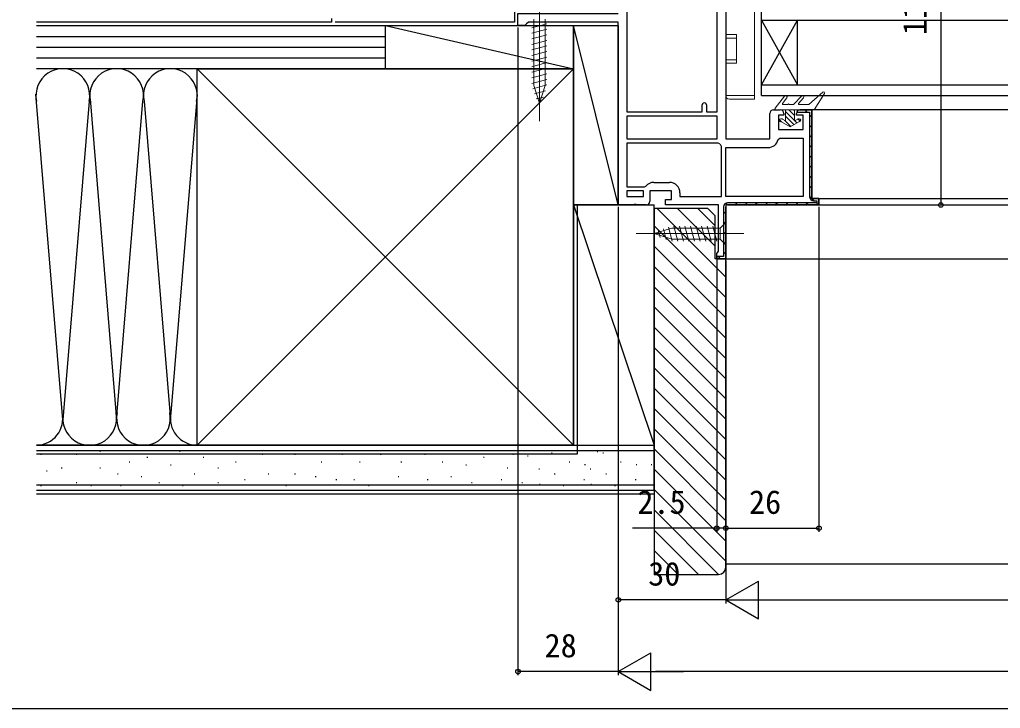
# Model space of a CAD drawing. Units: millimetres, scale not verified. Extents: x -525 to 525, y -783 to 778.
# Drawn here: x -342.7 to -69, y -782.7 to -590.7 of the extents above; entities that cross this region are included whole.
import ezdxf
from ezdxf.enums import TextEntityAlignment as Align

# ---------------------------------------------------------------- set-up
doc = ezdxf.new("R2010")
doc.units = ezdxf.units.MM
doc.header["$LTSCALE"] = 4
for name, color, linetype in [('0-3_YKK_11', 7, 'Continuous'), ('0-4_YKK_12', 2, 'Continuous'), ('0-7_YKK_D', 6, 'Continuous'), ('0-8_YKK_ZWAK', 7, 'Continuous'), ('0-9_YSS_K', 3, 'Continuous'), ('0-A_YSS_KE', 3, 'Continuous')]:
    doc.layers.add(name, color=color, linetype=linetype)
doc.layers.add('0-5_YKK_13', color=4, linetype='Continuous', lineweight=18)
doc.styles.add('ＭＳ ゴシック', font='')
doc.styles.get('ＭＳ ゴシック').set_extended_font_data('MS Gothic')

msp = doc.modelspace()

# ---------------------------------------------------------------- linework, layer by layer
at = {"layer": '0-3_YKK_11'}
for p, q in [((-132.36, -615.846), (-130.46, -615.846)), ((-125.876, -616.444), (-125.874, -616.446)), ((-123.645, -615.846), (-123.045, -616.446)), ((-122.26, -617.232), (-121.66, -617.832)), ((-122.26, -620.06), (-121.66, -620.66)), ((-122.26, -622.888), (-121.66, -623.488)), ((-147.371, -625.323), (-147.752, -625.146)), ((-122.26, -625.717), (-121.66, -626.317)), ((-122.26, -628.545), (-121.66, -629.145)), ((-122.26, -631.374), (-121.66, -631.974)), ((-122.26, -634.202), (-121.66, -634.802)), ((-165.76, -636.046), (-161.36, -636.046)), ((-122.26, -637.031), (-121.66, -637.631)), ((-122.26, -639.859), (-120.973, -641.146)), ((-145.692, -641.883), (-145.224, -642.35)), ((-143, -641.746), (-142.4, -642.346)), ((-140.172, -641.746), (-139.572, -642.346)), ((-137.343, -641.746), (-136.743, -642.346)), ((-134.515, -641.746), (-133.915, -642.346)), ((-131.686, -641.746), (-131.086, -642.346)), ((-128.858, -641.746), (-128.258, -642.346)), ((-126.03, -641.746), (-125.43, -642.346)), ((-123.201, -641.746), (-122.601, -642.346)), ((-120.373, -641.746), (-119.867, -642.252)), ((-146.26, -644.143), (-145.66, -644.743)), ((-146.26, -646.972), (-145.66, -647.572)), ((-146.26, -649.8), (-145.66, -650.4)), ((-146.26, -652.629), (-145.66, -653.229)), ((-147.799, -656.746), (-147.199, -657.346)), ((-146.26, -655.457), (-145.66, -656.057))]:
    msp.add_line(p, q, dxfattribs=at)
for points in [[(-173.26, -571.946), (-173.26, -616.346), (-152.26, -616.346), (-152.26, -614.446)], [(-151.06, -614.446), (-151.06, -616.346), (-148.06, -616.346), (-148.06, -572.746), (-151.06, -572.746), (-151.06, -574.646)], [(-145.66, -573.246), (-145.66, -623.946), (-133.36, -623.946), (-133.36, -616.846)], [(-167.86, -642.346), (-170.502, -642.346), (-170.685, -642.226), (-171.235, -642.226), (-171.418, -642.346), (-175.66, -642.346), (-175.66, -591.346), (-200.76, -591.346), (-201.26, -591.846), (-201.76, -592.346), (-203.66, -592.346), (-203.66, -588.946), (-175.66, -588.946)], [(-124.96, -615.846), (-121.66, -615.846), (-121.66, -640.546), (-119.66, -640.546), (-119.66, -642.346), (-145.66, -642.346), (-145.66, -657.346), (-148.16, -657.346), (-148.16, -655.846), (-147.91, -655.551), (-147.66, -655.255), (-147.66, -642.346), (-162.46, -642.346), (-162.46, -640.846), (-160.86, -640.846), (-160.86, -638.446), (-166.86, -638.446), (-166.86, -641.346)], [(-145.16, -642.346), (-119.66, -642.346), (-119.66, -640.546), (-121.66, -640.546), (-121.66, -615.846), (-124.96, -615.846)], [(-129.46, -616.846), (-129.46, -617.346), (-130.96, -617.346), (-130.96, -621.346), (-124.06, -621.346), (-124.06, -617.346), (-125.96, -617.346), (-125.96, -616.846)], [(-125.877, -616.446), (-122.26, -616.446), (-122.26, -640.046)], [(-131.041, -624.129), (-130.555, -623.746), (-124.06, -623.746), (-124.06, -639.946)], [(-147.752, -625.146), (-173.26, -625.146), (-173.26, -637.246), (-168.352, -637.246), (-167.97, -637.068)], [(-158.46, -638.946), (-158.46, -639.946), (-146.86, -639.946), (-146.86, -626.039), (-147.036, -625.657)], [(-124.06, -639.946), (-145.66, -639.946), (-145.66, -626.346), (-133.86, -626.346)], [(-146.26, -642.846), (-146.26, -656.746), (-148.16, -656.746), (-148.16, -657.346), (-145.66, -657.346), (-145.66, -642.846)], [(-121.16, -641.146), (-120.26, -641.146), (-120.26, -641.746), (-145.16, -641.746)]]:
    msp.add_lwpolyline(points, dxfattribs=at)
for points in [[(-148.06, -617.546), (-173.26, -617.546), (-173.26, -623.946), (-148.06, -623.946)], [(-173.26, -639.946), (-168.66, -639.946), (-168.66, -638.446), (-173.26, -638.446)]]:
    msp.add_lwpolyline(points, close=True, dxfattribs=at)
for centre, radius, start, end in [((-151.66, -614.446), 0.6, 359.99999, 180.00001), ((-132.36, -616.846), 1, 90.00001, 179.99999), ((-130.46, -616.846), 1, 0.00001, 89.99999), ((-124.96, -616.846), 1, 90.00001, 179.99999), ((-124.96, -616.846), 1, 90.00002, 156.42181), ((-145.16, -623.446), 2.9, 220.32022, 229.67978), ((-133.86, -623.446), 2.9, 270.00001, 346.39104), ((-165.76, -638.946), 2.9, 90.00001, 139.63901), ((-161.36, -638.946), 2.9, 0.00001, 89.99999), ((-121.16, -640.046), 1.1, 180.00001, 269.99999), ((-167.86, -641.346), 1, 270.00001, 359.99999), ((-145.16, -642.846), 1.1, 90.00001, 179.99999)]:
    msp.add_arc(centre, radius, start, end, dxfattribs=at)
at = {"layer": '0-4_YKK_12'}
for p, q in [((-135.66, -611.846), (-135.66, -566.848)), ((-135.66, -590.846), (-2.162, -590.846)), ((-135.66, -608.846), (-125.66, -590.846)), ((-135.66, -590.846), (-125.66, -608.846)), ((-125.66, -608.846), (-125.66, -590.846)), ((-135.66, -608.846), (-2.162, -608.846)), ((-135.66, -611.846), (-2.162, -611.846)), ((-2.162, -615.846), (-122.16, -615.846)), ((-120.16, -640.546), (-2.162, -640.546)), ((-120.16, -642.346), (-2.162, -642.346)), ((-147.213, -657.346), (-2.162, -657.346))]:
    msp.add_line(p, q, dxfattribs=at)
at = {"layer": '0-5_YKK_13'}
for p, q in [((-137.66, -611.846), (-137.66, -565.452)), ((-197.66, -583.946), (-197.66, -618.946)), ((-145.66, -585.846), (-145.66, -594.846)), ((-199.21, -590.496), (-199.21, -609.03)), ((-196.11, -609.03), (-196.11, -590.496)), ((-199.76, -592.923), (-195.56, -591.797)), ((-199.76, -594.476), (-195.56, -593.35)), ((-199.76, -596.029), (-195.56, -594.903)), ((-199.76, -597.581), (-195.56, -596.456)), ((-145.66, -594.846), (-142.66, -594.846)), ((-142.66, -602.846), (-142.66, -594.846)), ((-199.76, -599.134), (-195.56, -598.009)), ((-199.76, -600.687), (-195.56, -599.562)), ((-199.76, -602.24), (-195.56, -601.115)), ((-145.66, -601.846), (-142.66, -601.846)), ((-145.66, -602.846), (-145.66, -601.846)), ((-199.76, -603.793), (-195.56, -602.668)), ((-199.76, -605.346), (-195.56, -604.221)), ((-145.66, -602.846), (-145.66, -611.846)), ((-142.66, -602.846), (-145.66, -602.846)), ((-199.76, -606.899), (-195.56, -605.774)), ((-199.76, -608.452), (-195.56, -607.327)), ((-199.501, -609.935), (-195.56, -608.879)), ((-197.66, -613.946), (-199.21, -609.03)), ((-197.66, -613.946), (-196.11, -609.03)), ((-199.05, -611.367), (-196.013, -610.554)), ((-198.598, -612.799), (-196.548, -612.25)), ((-145.66, -611.846), (-137.66, -611.846)), ((-137.66, -612.846), (-144.66, -612.846)), ((-137.66, -611.846), (-137.66, -612.846)), ((-129.275, -612), (-131.897, -615.362)), ((-129.833, -614.024), (-128.644, -612.492)), ((-126.701, -614.283), (-124.553, -611.974)), ((-125.355, -614.01), (-123.967, -612.519)), ((-122.504, -614.298), (-118.555, -610.918)), ((-120.96, -615.846), (-118.106, -611.306)), ((-128.382, -614.346), (-129.675, -614.346)), ((-126.847, -614.346), (-127.982, -614.346)), ((-122.634, -614.346), (-125.208, -614.346)), ((-131.66, -615.846), (-120.96, -615.846)), ((-130.028, -618.346), (-130.26, -618.346)), ((-128.96, -618.901), (-129.828, -618.4)), ((-128.96, -618.901), (-128.96, -615.846)), ((-126.46, -618.784), (-128.96, -616.284)), ((-126.654, -619.937), (-128.96, -617.631)), ((-126.46, -617.437), (-128.051, -615.846)), ((-126.46, -616.09), (-126.704, -615.846)), ((-126.46, -618.901), (-126.46, -615.846)), ((-126.46, -618.901), (-125.592, -618.4)), ((-124.873, -619.025), (-125.532, -618.365)), ((-125.16, -618.346), (-125.392, -618.346)), ((-130.139, -619.146), (-130.646, -618.64)), ((-130.135, -619.146), (-130.26, -619.146)), ((-127.71, -620.546), (-130.135, -619.146)), ((-127.508, -620.43), (-129.143, -618.795)), ((-127.71, -620.546), (-125.285, -619.146)), ((-125.8, -619.444), (-126.386, -618.858)), ((-125.16, -619.146), (-125.285, -619.146)), ((-161.649, -648.505), (-160.593, -652.446)), ((-160.166, -648.246), (-159.04, -652.446)), ((-158.613, -648.246), (-157.487, -652.446)), ((-157.06, -648.246), (-155.934, -652.446)), ((-155.507, -648.246), (-154.381, -652.446)), ((-153.954, -648.246), (-152.829, -652.446)), ((-152.401, -648.246), (-151.276, -652.446)), ((-150.848, -648.246), (-149.723, -652.446)), ((-149.295, -648.246), (-148.17, -652.446)), ((-145.66, -647.246), (-147.21, -648.796)), ((-145.66, -653.446), (-145.66, -647.246)), ((-140.66, -650.346), (-170.66, -650.346)), ((-165.66, -650.346), (-160.744, -648.796)), ((-165.66, -650.346), (-160.744, -651.896)), ((-164.513, -649.408), (-163.964, -651.458)), ((-163.081, -648.957), (-162.268, -651.993)), ((-147.21, -648.796), (-160.744, -648.796)), ((-147.21, -651.896), (-147.21, -648.796)), ((-160.744, -651.896), (-147.21, -651.896)), ((-145.66, -653.446), (-147.21, -651.896))]:
    msp.add_line(p, q, dxfattribs=at)
msp.add_lwpolyline([(-142.66, -595.846), (-145.66, -595.846), (-145.66, -594.846)], dxfattribs=at)
for centre, radius, start, end in [((-144.66, -611.846), 1, 180, 270), ((-128.96, -612.246), 0.4, 322.18768, 142.05449), ((-124.26, -612.246), 0.4, 317.0674, 137.0674), ((-118.36, -611.146), 0.3, 327.84718, 130.56105), ((-131.66, -615.546), 0.3, 142.05449, 270), ((-129.675, -614.146), 0.2, 142.18768, 270), ((-128.182, -614.346), 0.2, 0, 180), ((-126.847, -614.146), 0.2, 270, 317.0674), ((-125.208, -614.146), 0.2, 137.0674, 270), ((-122.634, -614.146), 0.2, 270, 310.56105), ((-130.26, -618.746), 0.4, 90, 270), ((-130.028, -618.746), 0.4, 60, 90), ((-125.392, -618.746), 0.4, 90, 120), ((-125.16, -618.746), 0.4, 270, 90)]:
    msp.add_arc(centre, radius, start, end, dxfattribs=at)
at = {"layer": '0-7_YKK_D'}
for p, q in [((-85.66, -527.346), (-85.66, -642.346)), ((-203.66, -592.846), (-203.66, -773.447)), ((-175.66, -642.846), (-175.66, -753.447)), ((-175.66, -642.846), (-175.66, -773.447)), ((-175.66, -642.846), (-175.66, -773.447)), ((-119.66, -642.846), (-119.66, -733.447)), ((-119.161, -642.346), (-84.66, -642.346)), ((-148.16, -657.346), (-148.16, -733.447)), ((-145.66, -657.846), (-145.66, -733.447)), ((-145.66, -657.846), (-145.66, -753.447)), ((-145.66, -657.846), (-145.66, -733.447)), ((-145.66, -657.846), (-145.66, -753.447)), ((-148.16, -732.447), (-171.68, -732.447)), ((-145.66, -732.447), (-148.16, -732.447)), ((-145.66, -732.447), (-143.11, -732.447)), ((-145.66, -732.447), (-119.66, -732.447)), ((-145.66, -752.447), (-136.567, -747.197)), ((-136.567, -757.697), (-136.567, -747.197)), ((-145.66, -752.447), (-175.66, -752.447)), ((-145.66, -752.447), (-136.567, -757.697)), ((-145.66, -752.447), (-127.473, -752.447)), ((-135.16, -752.447), (133.84, -752.447)), ((-175.66, -772.447), (-166.567, -767.197)), ((-166.567, -777.697), (-166.567, -767.197)), ((-175.66, -772.447), (-203.66, -772.447)), ((-175.66, -772.447), (-166.567, -777.697)), ((-175.66, -772.447), (-157.473, -772.447)), ((163.84, -772.447), (-165.16, -772.447))]:
    msp.add_line(p, q, dxfattribs=at)
for centre in [(-85.66, -642.346), (-148.16, -732.447), (-145.66, -732.447), (-145.66, -732.447), (-119.66, -732.447), (-175.66, -752.447), (-203.66, -772.447)]:
    msp.add_circle(centre, 0.637, dxfattribs=at)
at = {"layer": '0-8_YKK_ZWAK'}
msp.add_lwpolyline([(-525, -782.7), (525, -782.7), (525, 747.3)], dxfattribs=at)
at = {"layer": '0-9_YSS_K'}
for p, q in [((-338.002, -592.346), (-240.66, -592.346)), ((-251.66, -592.346), (-206.66, -592.346)), ((-240.66, -604.346), (-240.66, -592.346)), ((-240.66, -604.346), (-240.66, -592.346)), ((-240.66, -592.346), (-188.16, -604.346)), ((-175.66, -642.346), (-188.16, -592.346)), ((-338.002, -595.346), (-240.66, -595.346)), ((-338.002, -598.346), (-240.66, -598.346)), ((-338.002, -601.346), (-240.66, -601.346)), ((-293.16, -604.346), (-338.002, -604.346)), ((-240.66, -604.346), (-338.002, -604.346)), ((-188.16, -709.346), (-293.16, -604.346)), ((-188.16, -604.346), (-293.16, -709.346)), ((-330.66, -702.227), (-338.161, -611.453)), ((-323.05, -612.791), (-315.66, -702.227)), ((-293.166, -611.541), (-300.502, -700.315)), ((-323.321, -613.412), (-330.66, -702.227)), ((-315.66, -702.227), (-308.318, -613.378)), ((-308.002, -613.378), (-300.66, -702.227)), ((-188.16, -642.346), (-165.66, -642.346)), ((-188.16, -709.346), (-188.16, -642.346)), ((-188.16, -642.346), (-165.66, -709.346)), ((-165.66, -709.346), (-165.66, -642.346)), ((-164.813, -643.347), (-145.66, -662.5)), ((-159.156, -643.347), (-148.66, -653.843)), ((-153.499, -643.347), (-148.66, -648.186)), ((-165.66, -648.157), (-145.66, -668.157)), ((-165.66, -653.814), (-145.66, -673.814)), ((-165.66, -659.471), (-145.66, -679.471)), ((-165.66, -665.128), (-145.66, -685.128)), ((-165.66, -670.784), (-145.66, -690.784)), ((-165.66, -676.441), (-145.66, -696.441)), ((-165.66, -682.098), (-145.66, -702.098)), ((-165.66, -687.755), (-145.66, -707.755)), ((-165.66, -693.412), (-145.66, -713.412)), ((-165.66, -699.069), (-145.66, -719.069)), ((-165.66, -704.726), (-145.66, -724.726)), ((-293.16, -709.346), (-338.002, -709.346)), ((-338.002, -710.846), (-165.66, -710.846)), ((-320.173, -711.088), (-320.373, -711.088)), ((-297.92, -711.088), (-298.12, -711.088)), ((-194.141, -711.566), (-194.341, -711.566)), ((-188.16, -709.346), (-165.66, -709.346)), ((-181.344, -711.176), (-181.544, -711.176)), ((-179.78, -711.566), (-179.98, -711.566)), ((-165.66, -710.382), (-145.66, -730.382)), ((-336.656, -711.912), (-336.856, -711.912)), ((-326.766, -711.912), (-326.966, -711.912)), ((-311.931, -714.06), (-312.131, -714.06)), ((-306.986, -712.736), (-307.186, -712.736)), ((-291.327, -712.736), (-291.527, -712.736)), ((-282.261, -714.06), (-282.461, -714.06)), ((-274.844, -711.912), (-275.044, -711.912)), ((-265.778, -711.912), (-265.978, -711.912)), ((-258.361, -714.06), (-258.561, -714.06)), ((-252.591, -711.912), (-252.791, -711.912)), ((-247.646, -714.06), (-247.846, -714.06)), ((-241.877, -711.912), (-242.077, -711.912)), ((-236.108, -714.06), (-236.308, -714.06)), ((-229.584, -711.912), (-229.784, -711.912)), ((-224.639, -714.06), (-224.839, -714.06)), ((-213.1, -712.736), (-213.3, -712.736)), ((-204.859, -711.912), (-205.059, -711.912)), ((-200.768, -712.345), (-200.968, -712.345)), ((-189.2, -714.06), (-189.4, -714.06)), ((-174.838, -714.06), (-175.038, -714.06)), ((-335.007, -716.533), (-335.207, -716.533)), ((-330.887, -715.709), (-331.087, -715.709)), ((-320.173, -715.709), (-320.373, -715.709)), ((-300.393, -714.885), (-300.593, -714.885)), ((-287.206, -715.709), (-287.406, -715.709)), ((-218.045, -714.885), (-218.245, -714.885)), ((-206.507, -715.709), (-206.707, -715.709)), ((-197.65, -715.964), (-197.85, -715.964)), ((-184.852, -714.794), (-185.052, -714.794)), ((-183.288, -715.964), (-183.488, -715.964)), ((-170.49, -714.794), (-170.69, -714.794)), ((-166.277, -714.794), (-166.477, -714.794)), ((-165.66, -716.039), (-145.66, -736.039)), ((-315.228, -717.357), (-315.428, -717.357)), ((-308.634, -718.181), (-308.834, -718.181)), ((-293.799, -717.357), (-293.999, -717.357)), ((-279.789, -719.005), (-279.989, -719.005)), ((-273.195, -717.357), (-273.395, -717.357)), ((-265.778, -717.357), (-265.978, -717.357)), ((-260.009, -718.181), (-260.209, -718.181)), ((-254.24, -719.005), (-254.44, -719.005)), ((-249.295, -719.005), (-249.495, -719.005)), ((-236.932, -718.181), (-237.132, -718.181)), ((-228.759, -719.005), (-228.959, -719.005)), ((-222.166, -718.181), (-222.366, -718.181)), ((-208.155, -719.005), (-208.355, -719.005)), ((-193.321, -717.357), (-193.521, -717.357)), ((-185.079, -719.005), (-185.279, -719.005)), ((-178.959, -717.357), (-179.159, -717.357)), ((-170.718, -719.005), (-170.918, -719.005)), ((-338.002, -720.346), (-165.66, -720.346)), ((-336.656, -720.654), (-336.856, -720.654)), ((-326.766, -719.829), (-326.966, -719.829)), ((-322.645, -720.654), (-322.845, -720.654)), ((-314.403, -720.654), (-314.603, -720.654)), ((-303.689, -719.829), (-303.889, -719.829)), ((-297.096, -720.654), (-297.296, -720.654)), ((-287.206, -719.829), (-287.406, -719.829)), ((-268.25, -720.654), (-268.45, -720.654)), ((-245.174, -720.654), (-245.374, -720.654)), ((-216.397, -719.829), (-216.597, -719.829)), ((-202.386, -719.829), (-202.586, -719.829)), ((-197.46, -720.251), (-197.66, -720.251)), ((-190.848, -720.654), (-191.048, -720.654)), ((-183.098, -720.251), (-183.298, -720.251)), ((-176.487, -720.654), (-176.687, -720.654)), ((-165.66, -721.696), (-145.66, -741.696)), ((-165.66, -721.846), (-165.66, -734.346)), ((-338.002, -722.846), (-165.66, -722.846)), ((-165.66, -727.353), (-147.666, -745.347)), ((-165.66, -729.947), (-165.66, -742.447)), ((-165.66, -733.01), (-153.323, -745.347)), ((-165.66, -738.667), (-158.979, -745.347)), ((-165.66, -744.324), (-164.636, -745.347)), ((-145.66, -742.447), (-2.162, -742.447))]:
    msp.add_line(p, q, dxfattribs=at)
msp.add_lwpolyline([(-240.66, -592.346), (-188.16, -592.346), (-188.16, -604.346), (-240.66, -604.346)], dxfattribs=at)
msp.add_lwpolyline([(-188.16, -642.346), (-188.16, -592.346), (-175.66, -592.346), (-175.66, -642.346)], close=True, dxfattribs=at)
for centre, start, end in [((-330.66, -611.846), 348.21621, 191.78332), ((-315.66, -611.846), 348.21621, 191.78332), ((-300.66, -611.846), 348.21621, 191.78332), ((-338.16, -701.846), 271.20749, 11.78354), ((-323.16, -701.846), 168.21647, 11.78354), ((-308.16, -701.846), 168.21647, 11.78354), ((-293.16, -701.846), 168.21647, 270)]:
    msp.add_arc(centre, 7.5, start, end, dxfattribs=at)
at = {"layer": '0-A_YSS_KE'}
for p, q in [((-255.66, -590.346), (-255.66, -591.346)), ((-255.66, -591.346), (-338.002, -591.346)), ((-293.16, -604.346), (-188.16, -604.346)), ((-293.16, -618.311), (-293.16, -604.346)), ((-188.16, -604.346), (-188.16, -709.346)), ((-293.16, -709.346), (-293.16, -611.846)), ((-187.16, -642.346), (-187.16, -711.846)), ((-338.002, -709.346), (-165.66, -709.346)), ((-188.16, -709.346), (-293.16, -709.346)), ((-165.66, -721.846), (-165.66, -709.346)), ((-187.16, -711.846), (-338.002, -711.846)), ((-338.002, -721.846), (-165.66, -721.846))]:
    msp.add_line(p, q, dxfattribs=at)
for points in [[(-204.66, -587.946), (-204.66, -591.346), (-254.66, -591.346)], [(-165.66, -643.347), (-165.66, -745.347), (-147.66, -745.347)], [(-145.66, -743.347), (-145.66, -657.347), (-148.66, -657.347), (-148.66, -645.347), (-150.66, -643.347), (-165.66, -643.347)]]:
    msp.add_lwpolyline(points, dxfattribs=at)
msp.add_arc((-147.66, -743.347), 2, 270.00001, 359.99999, dxfattribs=at)

# ---------------------------------------------------------------- texts
at = {"layer": '0-7_YKK_D', "style": 'ＭＳ ゴシック'}
msp.add_text('115', height=6.598, rotation=90, dxfattribs=at).set_placement((-87.66, -595.022), align=Align.BOTTOM_LEFT)
for s, p in [('2.5', (-170.345, -730.447)), ('26', (-139.18, -730.447)), ('30', (-167.308, -750.447)), ('28', (-196.231, -770.447))]:
    msp.add_text(s, height=6.598, dxfattribs=at).set_placement(p, align=Align.BOTTOM_LEFT)

doc.saveas('drawing.dxf')
